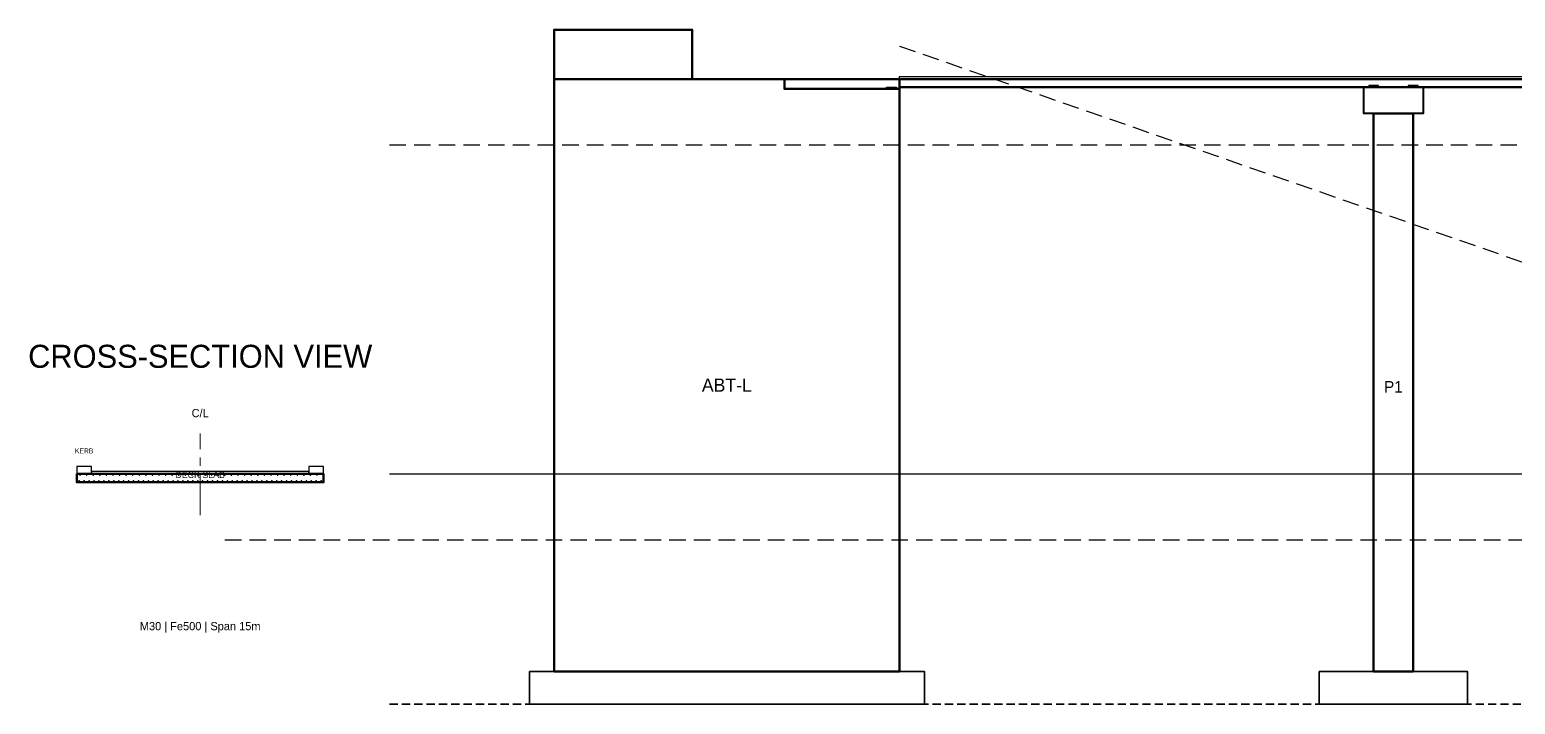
# Model space of a CAD drawing. Header units: metres. Extents: x -26 to 99, y -14 to 136.
# Drawn here: x -26.43 to 18.7, y 109 to 129.5 of the extents above; entities that cross this region are included whole.
import ezdxf
from ezdxf.enums import TextEntityAlignment as Align

# ---------------------------------------------------------------- set-up
doc = ezdxf.new("R2010")
doc.units = ezdxf.units.M
for name, pattern in [('CENTER', [2, 1.25, -0.25, 0.25, -0.25]), ('DASHED', [0.75, 0.5, -0.25]), ('HIDDEN', [0.375, 0.25, -0.125])]:
    doc.linetypes.add(name, pattern=pattern)
for name, color, linetype, lineweight in [('A-GRID', 8, 'CENTER', 15), ('A-TEXT', 7, 'CONTINUOUS', 18), ('G-BED', 32, 'CONTINUOUS', 25), ('G-HFL', 150, 'DASHED', 25), ('G-NGL', 30, 'DASHED', 25), ('H-CONC', 253, 'CONTINUOUS', 15), ('S-ABUT', 5, 'CONTINUOUS', 50), ('S-BEARING', 6, 'CONTINUOUS', 30), ('S-DECK', 4, 'CONTINUOUS', 50), ('S-FNDTN', 2, 'HIDDEN', 35), ('S-KERB', 8, 'CONTINUOUS', 25), ('S-PIER', 3, 'CONTINUOUS', 50), ('S-PIERCAP', 3, 'CONTINUOUS', 40), ('X-REBAR', 1, 'CONTINUOUS', 18)]:
    doc.layers.add(name, color=color, linetype=linetype, lineweight=lineweight)

msp = doc.modelspace()

# ---------------------------------------------------------------- hatches: boundary and pattern name
at = {"layer": 'H-CONC'}
h = msp.add_hatch(dxfattribs=at)
h.set_pattern_fill('ANSI31', color=256, scale=0.05, style=0)
h.set_pattern_definition([])
h.paths.add_polyline_path([(0, 128), (75, 128), (75, 127.75), (0, 127.75)])
h = msp.add_hatch(dxfattribs=at)
h.set_pattern_fill('ANSI31', color=256, scale=0.04, style=0)
h.set_pattern_definition([])
h.paths.add_polyline_path([(14.4, 126.95), (15.6, 126.95), (15.6, 110), (14.4, 110)])
h = msp.add_hatch(dxfattribs=at)
h.set_pattern_fill('ANSI31', color=256, scale=0.03, style=0)
h.set_pattern_definition([])
h.paths.add_polyline_path([(-25, 116), (-17.5, 116), (-17.5, 115.75), (-25, 115.75)])
h = msp.add_hatch(dxfattribs=at)
h.set_pattern_fill('ANSI32', color=256, scale=0.08, style=0)
h.set_pattern_definition([])
h.paths.add_polyline_path([(-11.25, 110), (0.75, 110), (0.75, 109), (-11.25, 109)])

# ---------------------------------------------------------------- linework, layer by layer
at = {"layer": 'A-GRID', "linetype": 'CENTER'}
msp.add_line((-21.25, 114.75), (-21.25, 117.225), dxfattribs=at)
at = {"layer": 'G-BED', "linetype": 'CONTINUOUS'}
msp.add_line((-15.5, 116), (90.5, 116), dxfattribs=at)
at = {"layer": 'G-BED', "linetype": 'DASHED'}
msp.add_line((-20.5, 114), (95.5, 114), dxfattribs=at)
at = {"layer": 'G-HFL', "linetype": 'DASHED'}
msp.add_line((-15.5, 126), (90.5, 126), dxfattribs=at)
at = {"layer": 'G-NGL', "linetype": 'DASHED'}
msp.add_lwpolyline([(0, 129), (37.5, 116), (75, 129)], dxfattribs=at)
at = {"layer": 'S-ABUT', "linetype": 'CONTINUOUS'}
for points in [[(-10.5, 128), (-6.3, 128), (-6.3, 129.5), (-10.5, 129.5)], [(-10.5, 128), (0, 128), (0, 110), (-10.5, 110)]]:
    msp.add_lwpolyline(points, close=True, dxfattribs=at)
at = {"layer": 'S-BEARING', "linetype": 'CONTINUOUS'}
for points in [[(-0.4, 127.75), (-0.1, 127.75), (-0.1, 127.7), (-0.4, 127.7)], [(14.25, 127.75), (14.55, 127.75), (14.55, 127.8), (14.25, 127.8)], [(15.45, 127.75), (15.75, 127.75), (15.75, 127.8), (15.45, 127.8)]]:
    msp.add_lwpolyline(points, close=True, dxfattribs=at)
at = {"layer": 'S-DECK', "linetype": 'CONTINUOUS'}
msp.add_line((0, 128), (75, 128), dxfattribs=at)
for points in [[(-3.5, 128), (0, 128), (0, 127.7), (-3.5, 127.7)], [(0, 128), (75, 128), (75, 127.75), (0, 127.75)], [(-25, 116), (-17.5, 116), (-17.5, 115.75), (-25, 115.75)]]:
    msp.add_lwpolyline(points, close=True, dxfattribs=at)
at = {"layer": 'S-FNDTN', "linetype": 'HIDDEN'}
msp.add_line((-15.5, 109), (90.5, 109), dxfattribs=at)
at = {"layer": 'S-FNDTN', "linetype": 'CONTINUOUS'}
for points in [[(-11.25, 110), (0.75, 110), (0.75, 109), (-11.25, 109)], [(12.75, 110), (17.25, 110), (17.25, 109), (12.75, 109)]]:
    msp.add_lwpolyline(points, close=True, dxfattribs=at)
at = {"layer": 'S-KERB', "linetype": 'CONTINUOUS'}
for points in [[(0, 128.075), (75, 128.075), (75, 128), (0, 128)], [(-25, 116), (-24.55, 116), (-24.55, 116.225), (-25, 116.225)], [(-24.55, 116), (-17.95, 116), (-17.95, 116.075), (-24.55, 116.075)], [(-17.95, 116), (-17.5, 116), (-17.5, 116.225), (-17.95, 116.225)]]:
    msp.add_lwpolyline(points, close=True, dxfattribs=at)
at = {"layer": 'S-PIER', "linetype": 'CONTINUOUS'}
msp.add_lwpolyline([(14.4, 126.95), (15.6, 126.95), (15.6, 110), (14.4, 110)], close=True, dxfattribs=at)
at = {"layer": 'S-PIERCAP', "linetype": 'CONTINUOUS'}
msp.add_lwpolyline([(14.1, 127.75), (15.9, 127.75), (15.9, 126.95), (14.1, 126.95)], close=True, dxfattribs=at)
at = {"layer": 'X-REBAR'}
for centre, radius in [((-24.925, 115.79), 0.01), ((-24.9, 115.96), 0.008), ((-24.775, 115.79), 0.01), ((-24.7, 115.96), 0.008), ((-24.625, 115.79), 0.01), ((-24.5, 115.96), 0.008), ((-24.475, 115.79), 0.01), ((-24.325, 115.79), 0.01), ((-24.3, 115.96), 0.008), ((-24.175, 115.79), 0.01), ((-24.1, 115.96), 0.008), ((-24.025, 115.79), 0.01), ((-23.9, 115.96), 0.008), ((-23.875, 115.79), 0.01), ((-23.725, 115.79), 0.01), ((-23.7, 115.96), 0.008), ((-23.575, 115.79), 0.01), ((-23.5, 115.96), 0.008), ((-23.425, 115.79), 0.01), ((-23.3, 115.96), 0.008), ((-23.275, 115.79), 0.01), ((-23.125, 115.79), 0.01), ((-23.1, 115.96), 0.008), ((-22.975, 115.79), 0.01), ((-22.9, 115.96), 0.008), ((-22.825, 115.79), 0.01), ((-22.7, 115.96), 0.008), ((-22.675, 115.79), 0.01), ((-22.525, 115.79), 0.01), ((-22.5, 115.96), 0.008), ((-22.375, 115.79), 0.01), ((-22.3, 115.96), 0.008), ((-22.225, 115.79), 0.01), ((-22.1, 115.96), 0.008), ((-22.075, 115.79), 0.01), ((-21.925, 115.79), 0.01), ((-21.9, 115.96), 0.008), ((-21.775, 115.79), 0.01), ((-21.7, 115.96), 0.008), ((-21.625, 115.79), 0.01), ((-21.5, 115.96), 0.008), ((-21.475, 115.79), 0.01), ((-21.325, 115.79), 0.01), ((-21.3, 115.96), 0.008), ((-21.175, 115.79), 0.01), ((-21.1, 115.96), 0.008), ((-21.025, 115.79), 0.01), ((-20.9, 115.96), 0.008), ((-20.875, 115.79), 0.01), ((-20.725, 115.79), 0.01), ((-20.7, 115.96), 0.008), ((-20.575, 115.79), 0.01), ((-20.5, 115.96), 0.008), ((-20.425, 115.79), 0.01), ((-20.3, 115.96), 0.008), ((-20.275, 115.79), 0.01), ((-20.125, 115.79), 0.01), ((-20.1, 115.96), 0.008), ((-19.975, 115.79), 0.01), ((-19.9, 115.96), 0.008), ((-19.825, 115.79), 0.01), ((-19.7, 115.96), 0.008), ((-19.675, 115.79), 0.01), ((-19.525, 115.79), 0.01), ((-19.5, 115.96), 0.008), ((-19.375, 115.79), 0.01), ((-19.3, 115.96), 0.008), ((-19.225, 115.79), 0.01), ((-19.1, 115.96), 0.008), ((-19.075, 115.79), 0.01), ((-18.925, 115.79), 0.01), ((-18.9, 115.96), 0.008), ((-18.775, 115.79), 0.01), ((-18.7, 115.96), 0.008), ((-18.625, 115.79), 0.01), ((-18.5, 115.96), 0.008), ((-18.475, 115.79), 0.01), ((-18.325, 115.79), 0.01), ((-18.3, 115.96), 0.008), ((-18.175, 115.79), 0.01), ((-18.1, 115.96), 0.008), ((-18.025, 115.79), 0.01), ((-17.9, 115.96), 0.008), ((-17.875, 115.79), 0.01), ((-17.725, 115.79), 0.01), ((-17.7, 115.96), 0.008), ((-17.575, 115.79), 0.01)]:
    msp.add_circle(centre, radius, dxfattribs=at)

# ---------------------------------------------------------------- texts
at = {"layer": 'A-GRID'}
msp.add_text('C/L', height=0.25, dxfattribs=at).set_placement((-21.25, 117.725), align=Align.CENTER)
at = {"layer": 'A-TEXT'}
for s, height, p in [('CROSS-SECTION VIEW', 0.7, (-21.25, 119.225)), ('ABT-L', 0.4, (-5.25, 118.5)), ('P1', 0.35, (15, 118.475)), ('KERB', 0.15, (-24.775, 116.625)), ('DECK SLAB', 0.2, (-21.25, 115.875)), ('M30 | Fe500 | Span 15m', 0.25, (-21.25, 111.25))]:
    msp.add_text(s, height=height, dxfattribs=at).set_placement(p, align=Align.CENTER)

doc.saveas('drawing.dxf')
